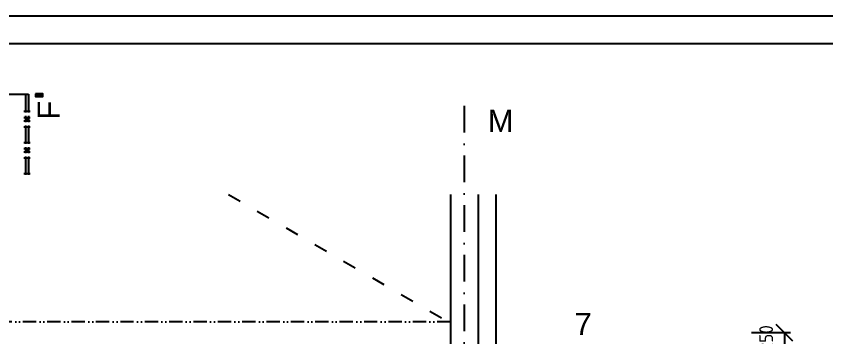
# Model space of a CAD drawing. Extents: x 4511820 to 5180432, y -1526536 to -944957.
# Drawn here: x 5036750 to 5044060, y -1398733 to -1395841 of the extents above; entities that cross this region are included whole.
import ezdxf

# ---------------------------------------------------------------- set-up
doc = ezdxf.new("R2010")
doc.units = 0
doc.header["$MEASUREMENT"] = 0
for name, pattern in [('ACAD_ISO03W100', [30, 12, -18]), ('ACAD_ISO12W100', [22, 12, -3, 0.5, -3, 0.5, -3]), ('BODKOCIARKOVANA_3', [5.6, 3, -1.3, 0, -1.3])]:
    doc.linetypes.add(name, pattern=pattern)
doc.layers.get('0').update_dxf_attribs({"linetype": 'CONTINUOUS'})
doc.layers.get('Defpoints').update_dxf_attribs({"color": 61, "linetype": 'CONTINUOUS'})
for name, color, linetype in [('KÓTY', 4, 'CONTINUOUS'), ('MÚRY', 1, 'CONTINUOUS'), ('osi', 253, 'CONTINUOUS'), ('POZEMOK', 7, 'CONTINUOUS'), ('TENKÁ', 7, 'CONTINUOUS')]:
    doc.layers.add(name, color=color, linetype=linetype)
doc.styles.add('styl1', font='arial.ttf')
doc.styles.add('STYLE1', font='isocp.shx')
doc.dimstyles.new('STANDARD-50', dxfattribs={"dimtxt": 125, "dimasz": 150, "dimexe": 10, "dimexo": 200, "dimgap": 20, "dimtad": 1, "dimdsep": 46, "dimlunit": 6, "dimtxsty": 'STYLE1', "dimblk1": 'OBLIQUE', "dimblk2": 'OBLIQUE', "dimsah": 1, "dimcen": 2.5, "dimse1": 1, "dimse2": 1, "dimadec": 0, "dimazin": 0, "dimtfac": 1, "dimtmove": 1, "dimatfit": 3, "dimldrblk": 'OBLIQUE', "dimfxl": 1, "dimtolj": 1, "dimtzin": 0, "dimarcsym": 0})

# ---------------------------------------------------------------- blocks, each defined once
blk = doc.blocks.new('_OBLIQUE')
at = {"color": 0, "linetype": 'ByBlock'}
blk.add_line((-0.5, -0.5), (0.5, 0.5), dxfattribs=at)
blk = doc.blocks.new('*D13434')
at = {"layer": 'Defpoints', "color": 0}
for p in [(5040541, -1398698), (5040541, -1398948), (5043687.5, -1398948)]:
    blk.add_point(p, dxfattribs=at)
at = {"layer": 'KÓTY', "color": 0, "lineweight": -2}
blk.add_line((5043687.5, -1398698), (5043687.5, -1398948), dxfattribs=at)
at = {"layer": 'KÓTY', "color": 0, "linetype": 'ByBlock', "lineweight": -2, "xscale": 150, "yscale": 150, "zscale": 150}
for p, rotation in [((5043687.5, -1398698), 90), ((5043687.5, -1398948), 270)]:
    blk.add_blockref('_OBLIQUE', p, dxfattribs=dict(at, rotation=rotation))
at = {"layer": 'KÓTY', "color": 0, "insert": (5043521.5, -1398746.4), "char_height": 125, "attachment_point": 5, "rotation": 90, "style": 'STYLE1'}
blk.add_mtext('\\A1;250', dxfattribs=at)

msp = doc.modelspace()

# ---------------------------------------------------------------- hatches: boundary and pattern name
at = {"layer": 'TENKÁ'}
h = msp.add_hatch(color=256, dxfattribs=at)
h.dxf.hatch_style = 1
h.paths.add_polyline_path([(5036861, -1396698.501), (5036861, -1396544.876), (5036835.125, -1396544.876), (5036835.125, -1396698.501)])
h = msp.add_hatch(color=256, dxfattribs=at)
h.dxf.hatch_style = 1
h.paths.add_polyline_path([(5036861, -1396698.501), (5036861, -1396544.876), (5036835.125, -1396544.876), (5036835.125, -1396698.501)])
h = msp.add_hatch(color=256, dxfattribs=at)
h.dxf.hatch_style = 1
h.paths.add_polyline_path([(5036925.875, -1396564.251), (5036989.5, -1396564.251), (5036989.5, -1396540.626), (5036925.875, -1396540.626)])
h = msp.add_hatch(color=256, dxfattribs=at)
h.dxf.hatch_style = 1
h.paths.add_polyline_path([(5036925.875, -1396564.251), (5036989.5, -1396564.251), (5036989.5, -1396540.626), (5036925.875, -1396540.626)])
h = msp.add_hatch(color=256, dxfattribs=at)
h.dxf.hatch_style = 1
h.paths.add_polyline_path([(5036861, -1396753.376), (5036835.125, -1396753.376), (5036835.125, -1396783.626), (5036861, -1396783.626)])
h = msp.add_hatch(color=256, dxfattribs=at)
h.dxf.hatch_style = 1
h.paths.add_polyline_path([(5036861, -1396753.376), (5036835.125, -1396753.376), (5036835.125, -1396783.626), (5036861, -1396783.626)])
h = msp.add_hatch(color=256, dxfattribs=at)
h.dxf.hatch_style = 1
h.paths.add_polyline_path([(5036861, -1396979.626), (5036861, -1396838.501), (5036835.125, -1396838.501), (5036835.125, -1396979.626)])
h = msp.add_hatch(color=256, dxfattribs=at)
h.dxf.hatch_style = 1
h.paths.add_polyline_path([(5036861, -1396979.626), (5036861, -1396838.501), (5036835.125, -1396838.501), (5036835.125, -1396979.626)])
h = msp.add_hatch(color=256, dxfattribs=at)
h.dxf.hatch_style = 1
h.paths.add_polyline_path([(5036861, -1397034.501), (5036835.125, -1397034.501), (5036835.125, -1397064.751), (5036861, -1397064.751)])
h = msp.add_hatch(color=256, dxfattribs=at)
h.dxf.hatch_style = 1
h.paths.add_polyline_path([(5036861, -1397034.501), (5036835.125, -1397034.501), (5036835.125, -1397064.751), (5036861, -1397064.751)])
h = msp.add_hatch(color=256, dxfattribs=at)
h.dxf.hatch_style = 1
h.paths.add_polyline_path([(5036861, -1397119.626), (5036835.125, -1397119.626), (5036835.125, -1397260.751), (5036861, -1397260.751)])
h = msp.add_hatch(color=256, dxfattribs=at)
h.dxf.hatch_style = 1
h.paths.add_polyline_path([(5036861, -1397119.626), (5036835.125, -1397119.626), (5036835.125, -1397260.751), (5036861, -1397260.751)])

# ---------------------------------------------------------------- linework, layer by layer
at = {"layer": 'KÓTY', "ltscale": 25}
msp.add_line((5043740.903, -1398698.048), (5043390.903, -1398698.048), dxfattribs=at)
msp.add_line((5043740.903, -1398698.048), (5043390.903, -1398698.048), dxfattribs=at)
at = {"layer": 'MÚRY'}
for p, q in [((5040671, -1397450.857), (5040671, -1398998.048)), ((5041081, -1397450.857), (5041081, -1403708.048))]:
    msp.add_line(p, q, dxfattribs=at)
at = {"layer": 'osi', "linetype": 'BODKOCIARKOVANA_3', "ltscale": 80}
msp.add_line((5040796, -1396650.857), (5040796, -1434168.048), dxfattribs=at)
at = {"layer": 'POZEMOK', "linetype": 'ACAD_ISO03W100', "ltscale": 10}
msp.add_line((5038667.626, -1397450.857), (5040671, -1398607.505), dxfattribs=at)
at = {"layer": 'TENKÁ', "color": 7}
for p, q in [((5054537, -1395840.921), (4975746, -1395840.921)), ((5054287, -1396090.921), (4975996, -1396090.921))]:
    msp.add_line(p, q, dxfattribs=at)
at = {"layer": 'TENKÁ'}
for p, q in [((5036226, -1396544.876), (5036861, -1396544.876)), ((5036226, -1396544.876), (5036861, -1396544.876)), ((5036835.125, -1396544.876), (5036835.125, -1396711.001)), ((5036835.125, -1396544.876), (5036835.125, -1396711.001)), ((5036861, -1396544.876), (5036861, -1396711.001)), ((5036861, -1396544.876), (5036861, -1396711.001)), ((5036818.875, -1396698.501), (5036875.875, -1396698.501)), ((5036818.875, -1396698.501), (5036875.875, -1396698.501)), ((5036818.875, -1396753.376), (5036875.875, -1396753.376)), ((5036818.875, -1396753.376), (5036875.875, -1396753.376)), ((5036818.875, -1396783.626), (5036875.875, -1396783.626)), ((5036818.875, -1396783.626), (5036875.875, -1396783.626)), ((5036835.125, -1396740.876), (5036835.125, -1396796.126)), ((5036835.125, -1396740.876), (5036835.125, -1396796.126)), ((5036861, -1396740.876), (5036861, -1396796.126)), ((5036861, -1396740.876), (5036861, -1396796.126)), ((5036818.875, -1396838.501), (5036875.875, -1396838.501)), ((5036818.875, -1396838.501), (5036875.875, -1396838.501)), ((5036835.125, -1396826.001), (5036835.125, -1396992.126)), ((5036835.125, -1396826.001), (5036835.125, -1396992.126)), ((5036861, -1396826.001), (5036861, -1396992.126)), ((5036861, -1396826.001), (5036861, -1396992.126)), ((5036818.875, -1396979.626), (5036875.875, -1396979.626)), ((5036818.875, -1396979.626), (5036875.875, -1396979.626)), ((5036835.125, -1397022.001), (5036835.125, -1397077.251)), ((5036835.125, -1397022.001), (5036835.125, -1397077.251)), ((5036861, -1397022.001), (5036861, -1397077.251)), ((5036861, -1397022.001), (5036861, -1397077.251)), ((5036818.875, -1397034.501), (5036875.875, -1397034.501)), ((5036818.875, -1397034.501), (5036875.875, -1397034.501)), ((5036818.875, -1397064.751), (5036875.875, -1397064.751)), ((5036818.875, -1397064.751), (5036875.875, -1397064.751)), ((5036818.875, -1397119.626), (5036875.875, -1397119.626)), ((5036818.875, -1397119.626), (5036875.875, -1397119.626)), ((5036835.125, -1397107.126), (5036835.125, -1397273.251)), ((5036835.125, -1397107.126), (5036835.125, -1397273.251)), ((5036861, -1397107.126), (5036861, -1397273.251)), ((5036861, -1397107.126), (5036861, -1397273.251)), ((5036818.875, -1397260.751), (5036875.875, -1397260.751)), ((5036818.875, -1397260.751), (5036875.875, -1397260.751)), ((5040921, -1397450.857), (5040921, -1403548.048))]:
    msp.add_line(p, q, dxfattribs=at)
at = {"layer": 'TENKÁ', "linetype": 'ACAD_ISO12W100', "ltscale": 10}
msp.add_line((5040671, -1398598.048), (5027491, -1398598.048), dxfattribs=at)
at = {"layer": 'TENKÁ'}
msp.add_lwpolyline([(5036925.875, -1396540.626), (5036925.875, -1396564.251), (5036989.5, -1396564.251), (5036989.5, -1396540.626)], close=True, dxfattribs=at)
msp.add_lwpolyline([(5036925.875, -1396540.626), (5036925.875, -1396564.251), (5036989.5, -1396564.251), (5036989.5, -1396540.626)], close=True, dxfattribs=at)

# ---------------------------------------------------------------- texts
at = {"layer": 'TENKÁ', "ltscale": 0.25, "style": 'styl1'}
msp.add_text('F', height=200, rotation=90, dxfattribs=at).set_placement((5037144.317, -1396774.113))
msp.add_text('F', height=200, rotation=90, dxfattribs=at).set_placement((5037144.317, -1396774.113))
for s, p in [('M', (5041008.554, -1396885.357)), ('7', (5041792.054, -1398718.645))]:
    msp.add_text(s, height=200, dxfattribs=at).set_placement(p)

# ---------------------------------------------------------------- dimensions: what is measured, and where the dimension line sits
at = {"layer": 'KÓTY'}
dim = msp.add_linear_dim(base=(5043687.5, -1398948.048), p1=(5040541, -1398698.048), p2=(5040541, -1398948.048), angle=90, dimstyle='STANDARD-50', dxfattribs=at)
dim.commit()
dim.dimension.update_dxf_attribs({"geometry": '*D13434', "text_midpoint": (5043604, -1398746.357), "dimtype": 160})

doc.saveas('drawing.dxf')
